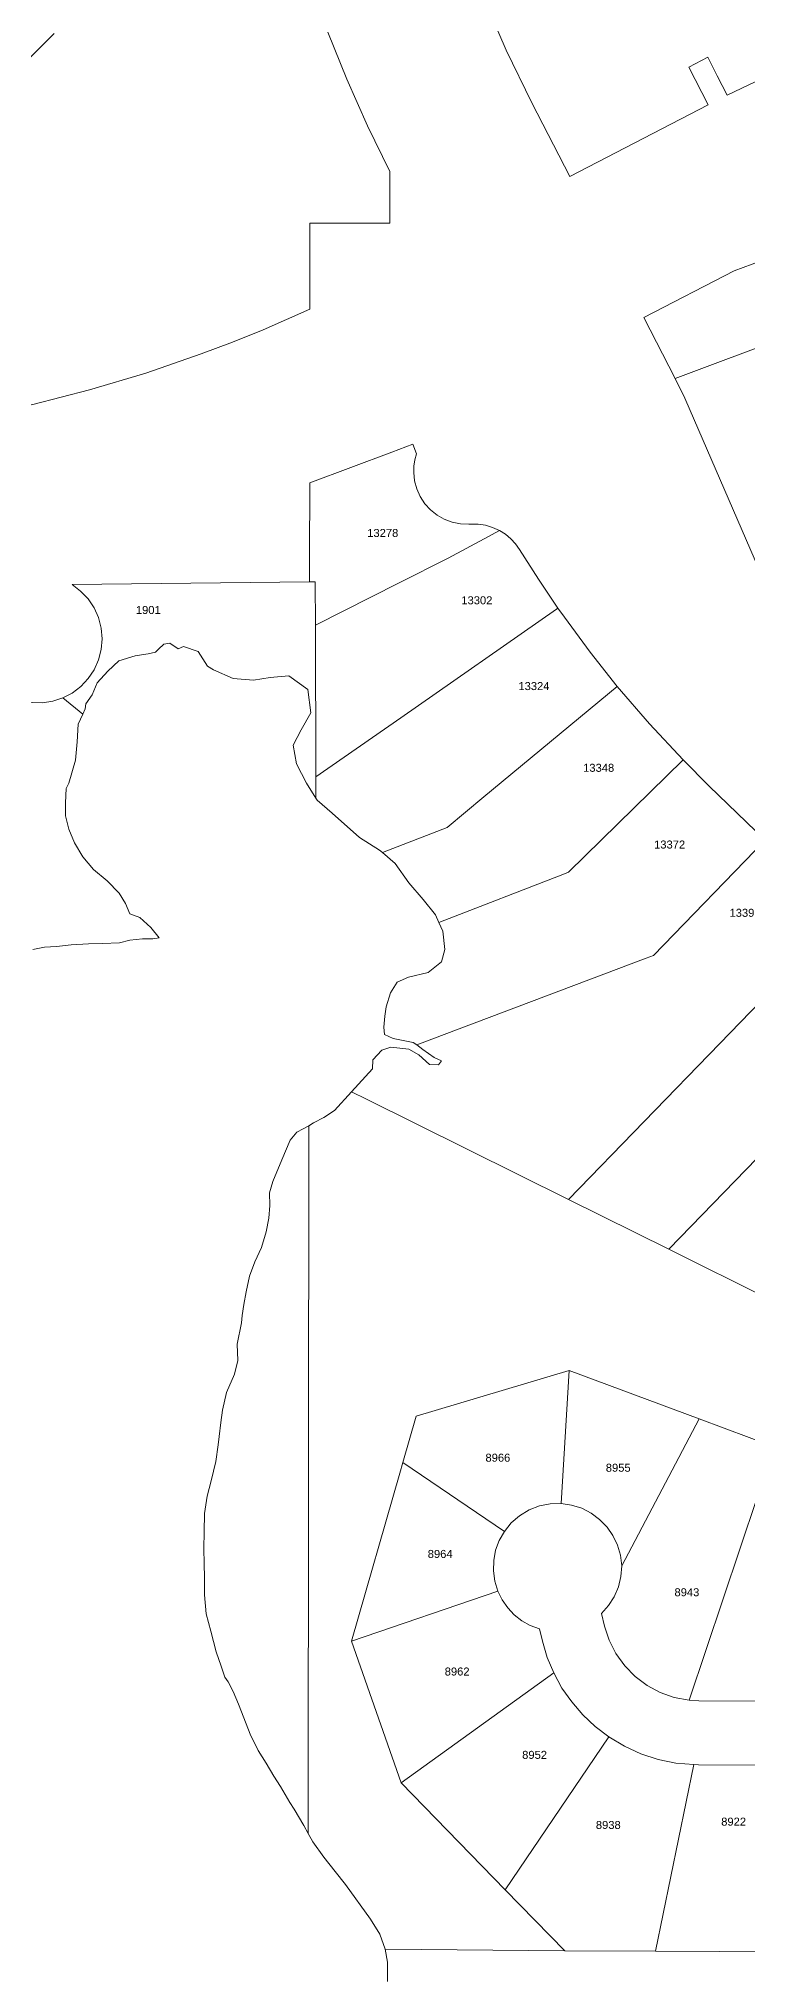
# Model space of a CAD drawing. Header units: feet. Extents: x 865220 to 2822444, y -2240498 to 975731.
# Drawn here: x 2819730 to 2820394, y 966953 to 968769 of the extents above; entities that cross this region are included whole.
import ezdxf
from ezdxf.enums import TextEntityAlignment as Align

# ---------------------------------------------------------------- set-up
doc = ezdxf.new("R2010")
doc.units = ezdxf.units.FT
doc.header["$LTSCALE"] = 0.015
doc.header["$MEASUREMENT"] = 0
doc.layers.add('Dakota County Addresses', color=7, linetype='Continuous')
doc.layers.add('Dakota County Parcels', color=7, linetype='Continuous')
doc.styles.add('Dimensions 100', font='arial.ttf')

# ---------------------------------------------------------------- blocks, each defined once
blk = doc.blocks.new('ACMAP_ANN_TEMPLATE_Dakota County Addresses')
at = {"layer": 'Dakota County Addresses', "style": 'Dimensions 100'}
blk.add_attdef('DakotaCountyAddress', text='', height=50, dxfattribs=at).set_placement((0, 0), align=Align.CENTER)

msp = doc.modelspace()

# ---------------------------------------------------------------- linework, layer by layer
at = {"layer": 'Dakota County Parcels', "lineweight": 5}
for p, q in [((2820357.3, 968751.8), (2820339.5, 968742.6)), ((2820339.5, 968742.6), (2820357.8, 968707.1)), ((2820227.9, 968640.1), (2820192.5, 968709)), ((2820357.8, 968707.1), (2820227.9, 968640.1)), ((2820382.2, 968551.5), (2820683.3, 968664.4)), ((2820059.3, 968596.3), (2820059.4, 968644.8)), ((2820326.7, 968450.6), (2820783.7, 968622)), ((2819984.3, 968518.2), (2819984.3, 968596.4)), ((2820297.3, 968507.9), (2820382.2, 968551.5)), ((2819984.3, 968518.2), (2819984.3, 968515.7)), ((2820326.7, 968450.6), (2820297.3, 968507.9)), ((2820326.7, 968450.6), (2820336, 968432.4)), ((2820336, 968432.4), (2820409.9, 968261.3)), ((2820080.8, 968389.2), (2820084.3, 968380.2)), ((2819984.1, 968281.9), (2819984.2, 968352.9)), ((2819984.1, 968260.2), (2819984.1, 968281.9)), ((2820113.9, 968282.3), (2820068.1, 968259.2)), ((2819761.4, 968257.5), (2819984.1, 968260.2)), ((2819984.1, 968260.2), (2819989.4, 968260.2)), ((2819989.5, 968219.6), (2819989.4, 968260.2)), ((2820068.1, 968259.2), (2819989.5, 968219.6)), ((2819989.9, 968077.5), (2819989.5, 968219.6)), ((2819839.7, 968194.2), (2819842.6, 968196.9)), ((2819842.6, 968196.9), (2819847.4, 968201.7)), ((2819847.4, 968201.7), (2819853, 968202.7)), ((2819853, 968202.7), (2819860.9, 968197.4)), ((2819860.9, 968197.4), (2819866, 968199.6)), ((2819866, 968199.6), (2819879.7, 968194.8)), ((2819879.7, 968194.8), (2819888.5, 968181.1)), ((2819785.1, 968165.4), (2819795, 968176.3)), ((2819795, 968176.3), (2819805.2, 968186.2)), ((2819805.2, 968186.2), (2819820.5, 968190.9)), ((2819820.5, 968190.9), (2819826.6, 968191.7)), ((2819826.6, 968191.7), (2819832.9, 968192.7)), ((2819832.9, 968192.7), (2819839.7, 968194.2)), ((2819888.5, 968181.1), (2819894.1, 968177.8)), ((2819894.1, 968177.8), (2819912.3, 968169.6)), ((2819780.4, 968154.1), (2819785.1, 968165.4)), ((2819912.3, 968169.6), (2819931.5, 968168)), ((2819931.5, 968168), (2819947.1, 968170.4)), ((2819947.1, 968170.4), (2819964.6, 968172.1)), ((2819964.6, 968172.1), (2819982.6, 968159.2)), ((2819982.6, 968159.2), (2819985.3, 968137.5)), ((2819752.7, 968151.3), (2819771.4, 968136.1)), ((2819771.4, 968136.1), (2819773.8, 968141.2)), ((2819773.8, 968141.2), (2819774.3, 968145.9)), ((2819774.3, 968145.9), (2819780.4, 968154.1)), ((2819766.2, 968110.1), (2819767, 968126.9)), ((2819767, 968126.9), (2819771.4, 968136.1)), ((2819985.3, 968137.5), (2819976.3, 968121.4)), ((2819764.8, 968093), (2819766.2, 968110.1)), ((2819976.3, 968121.4), (2819968.8, 968107)), ((2819968.8, 968107), (2819971.8, 968089.7)), ((2819758.3, 968071.4), (2819764.8, 968093)), ((2819971.8, 968089.7), (2819981.3, 968071.5)), ((2820334.2, 968093.3), (2820226.7, 967988)), ((2820334.2, 968093.3), (2820358.7, 968068.7)), ((2819756, 968066.3), (2819758.3, 968071.4)), ((2819981.3, 968071.5), (2819990, 968057.4)), ((2819990, 968057.4), (2819989.9, 968077.5)), ((2820358.7, 968068.7), (2820411.1, 968017.9)), ((2819755.3, 968053.1), (2819756, 968066.3)), ((2819755.3, 968040.9), (2819755.3, 968053.1)), ((2819990, 968057.4), (2819991.1, 968055.5)), ((2819991.1, 968055.5), (2820005.4, 968043.2)), ((2819758.3, 968028.4), (2819755.3, 968040.9)), ((2820005.4, 968043.2), (2820031, 968020.5)), ((2819763.8, 968015.6), (2819758.3, 968028.4)), ((2819771.6, 968002.5), (2819763.8, 968015.6)), ((2820031, 968020.5), (2820049.7, 968008.7)), ((2820113, 968030), (2820052.3, 968006.5)), ((2820411.1, 968017.9), (2820306.4, 967909.9)), ((2819781.5, 967990.6), (2819771.6, 968002.5)), ((2820049.7, 968008.7), (2820052.3, 968006.5)), ((2820052.3, 968006.5), (2820064.2, 967996.2)), ((2820064.2, 967996.2), (2820077.2, 967977.9)), ((2819794.4, 967980), (2819781.5, 967990.6)), ((2819805.6, 967968.2), (2819794.4, 967980)), ((2820077.2, 967977.9), (2820090.5, 967962.3)), ((2819811.4, 967958.6), (2819805.6, 967968.2)), ((2819815.6, 967949.1), (2819811.4, 967958.6)), ((2820090.5, 967962.3), (2820102, 967948)), ((2819825.1, 967945.6), (2819815.6, 967949.1)), ((2819835.2, 967936.2), (2819825.1, 967945.6)), ((2820102, 967948), (2820105.2, 967941)), ((2820105.2, 967941), (2820109, 967932.6)), ((2819805.8, 967921.8), (2819815.7, 967924.2)), ((2819815.7, 967924.2), (2819827.4, 967925.6)), ((2819827.4, 967925.6), (2819837, 967925.4)), ((2819843.2, 967926.6), (2819835.2, 967936.2)), ((2819837, 967925.4), (2819843.2, 967926.6)), ((2820109, 967932.6), (2820110.9, 967915.7)), ((2819724.8, 967915.7), (2819735.6, 967917.7)), ((2819735.6, 967917.7), (2819746.8, 967918.5)), ((2819746.8, 967918.5), (2819760.7, 967919.9)), ((2819760.7, 967919.9), (2819776.8, 967921)), ((2819776.8, 967921), (2819790, 967921.1)), ((2819790, 967921.1), (2819805.8, 967921.8)), ((2820107.8, 967904), (2820095.2, 967893.9)), ((2820110.9, 967915.7), (2820107.8, 967904)), ((2820076.8, 967889.6), (2820066.3, 967884.9)), ((2820095.2, 967893.9), (2820076.8, 967889.6)), ((2820060, 967874.9), (2820055.8, 967861.7)), ((2820066.3, 967884.9), (2820060, 967874.9)), ((2820054.6, 967853.2), (2820053.6, 967842.7)), ((2820055.8, 967861.7), (2820054.6, 967853.2)), ((2820053.6, 967842.7), (2820054.2, 967835.8)), ((2820054.2, 967835.8), (2820062.5, 967832.1)), ((2820062.5, 967832.1), (2820081.3, 967828.5)), ((2820051.7, 967821.1), (2820043.4, 967812.3)), ((2820060.2, 967823.9), (2820051.7, 967821.1)), ((2820077, 967822), (2820060.2, 967823.9)), ((2820086.4, 967816.8), (2820077, 967822)), ((2820081.3, 967828.5), (2820084.5, 967826.1)), ((2820084.5, 967826.1), (2820090.3, 967821.7)), ((2820096.4, 967807.8), (2820086.4, 967816.8)), ((2820090.3, 967821.7), (2820100.9, 967814.2)), ((2820100.9, 967814.2), (2820107.9, 967811.1)), ((2820043, 967803.6), (2820023.5, 967782.1)), ((2820043.4, 967812.3), (2820043, 967803.6)), ((2820104.8, 967807.5), (2820096.4, 967807.8)), ((2820107.9, 967811.1), (2820104.8, 967807.5)), ((2820023.5, 967782.1), (2820007.6, 967764.7)), ((2820023.5, 967782.1), (2820037.4, 967775.2)), ((2820007.6, 967764.7), (2819997.4, 967758.2)), ((2820037.4, 967775.2), (2820226.8, 967681.2)), ((2819972.2, 967744.2), (2819966, 967736.9)), ((2819978, 967747.4), (2819972.2, 967744.2)), ((2819997.4, 967758.2), (2819987.8, 967753)), ((2819961.6, 967726.7), (2819956.4, 967714.7)), ((2819966, 967736.9), (2819961.6, 967726.7)), ((2819956.4, 967714.7), (2819949.7, 967698)), ((2819949.7, 967698), (2819946.6, 967687.6)), ((2819946.6, 967687.6), (2819946.7, 967675.5)), ((2819946.7, 967675.5), (2819945.9, 967663.6)), ((2820226.8, 967681.2), (2820320.8, 967634.6)), ((2819943.3, 967651), (2819939.1, 967636.4)), ((2819945.9, 967663.6), (2819943.3, 967651)), ((2819939.1, 967636.4), (2819932.8, 967622.7)), ((2820320.8, 967634.6), (2820414.8, 967587.9)), ((2819932.8, 967622.7), (2819927.8, 967609.3)), ((2819927.8, 967609.3), (2819924.5, 967594.6)), ((2819922.5, 967582.9), (2819920.9, 967572.4)), ((2819924.5, 967594.6), (2819922.5, 967582.9)), ((2819920.4, 967565.6), (2819916.3, 967545.8)), ((2819920.9, 967572.4), (2819920.4, 967565.6)), ((2819916.3, 967545.8), (2819916.8, 967530.2)), ((2819916.8, 967530.2), (2819913.7, 967517.4)), ((2819913.7, 967517.4), (2819906.1, 967500.3)), ((2820084.1, 967478.1), (2820227.4, 967521.1)), ((2820219.9, 967396.3), (2820227.4, 967521.1)), ((2820227.4, 967521.1), (2820349.2, 967475.7)), ((2819906.1, 967500.3), (2819902.6, 967483.7)), ((2819900.9, 967472.4), (2819899.2, 967459.1)), ((2819902.6, 967483.7), (2819900.9, 967472.4)), ((2820071.6, 967434.8), (2820084.1, 967478.1)), ((2820276.8, 967337.9), (2820349.2, 967475.7)), ((2820349.2, 967475.7), (2820419.5, 967449.5)), ((2819898.5, 967451.4), (2819896.2, 967435.6)), ((2819899.2, 967459.1), (2819898.5, 967451.4)), ((2819896.2, 967435.6), (2819891.9, 967417.7)), ((2820071.6, 967434.8), (2820166.7, 967370.2)), ((2820339.8, 967212), (2820419.5, 967449.5)), ((2819891.9, 967417.7), (2819888.2, 967403.3)), ((2819888.2, 967403.3), (2819885.7, 967387)), ((2819885.7, 967387), (2819885.3, 967369.9)), ((2819885.3, 967369.9), (2819885.1, 967354.2)), ((2819885.1, 967354.2), (2819885.4, 967339.7)), ((2819885.4, 967339.7), (2819885.5, 967327.1)), ((2819885.5, 967327.1), (2819885.5, 967310.8)), ((2819885.5, 967310.8), (2819887.1, 967292.9)), ((2820023.5, 967267.4), (2820160.6, 967314.2)), ((2819887.1, 967292.9), (2819891.6, 967276.8)), ((2820257.8, 967293.1), (2820260.6, 967281.4)), ((2819891.6, 967276.8), (2819896.4, 967257.3)), ((2820199.5, 967278.8), (2820202.3, 967267.2)), ((2819896.4, 967257.3), (2819901.1, 967243.9)), ((2820023.5, 967267.4), (2820069.8, 967134.6)), ((2819901.1, 967243.9), (2819904.5, 967233.5)), ((2819904.5, 967233.5), (2819907.7, 967229.3)), ((2820069.8, 967134.6), (2820213, 967237.5)), ((2819907.7, 967229.3), (2819912.5, 967220.1)), ((2819912.5, 967220.1), (2819917.6, 967208.2)), ((2819917.6, 967208.2), (2819924.5, 967189.7)), ((2820339.8, 967212), (2820349.1, 967211.5)), ((2820349.1, 967211.5), (2820434.8, 967211)), ((2819924.5, 967189.7), (2819928.3, 967180)), ((2819928.3, 967180), (2819936, 967164.9)), ((2820167.5, 967034.4), (2820264.6, 967177.6)), ((2819936, 967164.9), (2819943.3, 967152.9)), ((2819943.3, 967152.9), (2819950.5, 967140.9)), ((2820308.3, 966976.7), (2820344.3, 967151.6)), ((2820344.3, 967151.6), (2820348.8, 967151.5)), ((2820348.8, 967151.5), (2820429.3, 967151)), ((2819950.5, 967140.9), (2819956.7, 967131)), ((2819956.7, 967131), (2819965.6, 967116.1)), ((2820069.8, 967134.6), (2820167.5, 967034.4)), ((2819965.6, 967116.1), (2819969.7, 967109.9)), ((2819969.7, 967109.9), (2819978.6, 967094.6)), ((2819978.6, 967094.6), (2819982.8, 967086.9)), ((2819982.8, 967086.9), (2819982.8, 967098.2)), ((2819982.8, 967086.9), (2819987, 967079.2)), ((2819987, 967079.2), (2819997.5, 967064.9)), ((2819997.5, 967064.9), (2820008, 967051.3)), ((2820008, 967051.3), (2820017.8, 967039.4)), ((2820017.8, 967039.4), (2820041.1, 967006.8)), ((2820167.5, 967034.4), (2820223.3, 966977.2)), ((2820041.1, 967006.8), (2820049.8, 966992.6)), ((2820049.8, 966992.6), (2820054.9, 966978.7)), ((2820054.9, 966978.7), (2820223.3, 966977.2)), ((2820054.9, 966978.7), (2820057.1, 966966.6)), ((2820057.1, 966960.3), (2820057, 966948.4)), ((2820057.1, 966966.6), (2820057.1, 966960.3)), ((2820223.3, 966977.2), (2820308.3, 966976.7)), ((2820308.3, 966976.7), (2820428.3, 966976))]:
    msp.add_line(p, q, dxfattribs=at)
for points in [[(2820192.5, 968709), (2820168.5, 968758.3), (2820146.9, 968808.7), (2820127.5, 968860.1), (2820110.5, 968912.2), (2820095.9, 968965.1), (2820083.8, 969018.6), (2820078, 969048.7)], [(2820818.1, 968842.5), (2820767, 968836.9), (2820716.1, 968829.1), (2820665.7, 968819.2), (2820615.7, 968807.2), (2820566.2, 968793.1), (2820517.4, 968776.9), (2820469.3, 968758.6), (2820422, 968738.4), (2820375.6, 968716.2)], [(2820059.4, 968644.8), (2820038.4, 968687.6), (2820019, 968731.2), (2820001.1, 968775.4)], [(2819694.7, 968724.3), (2819724.5, 968754), (2819744.5, 968774)], [(2820375.6, 968716.2), (2820366.2, 968734.5), (2820357.3, 968751.8)], [(2820059.3, 968596.3), (2819986.3, 968596.4), (2819984.3, 968596.4)], [(2819882.6, 968473.7), (2819911.7, 968484.7), (2819940.5, 968496.4), (2819984.3, 968515.7)], [(2819670.7, 968414.9), (2819724.5, 968426.4), (2819777.8, 968440), (2819830.6, 968455.8), (2819882.6, 968473.7)], [(2819984.2, 968352.9), (2820061.2, 968381.8), (2820080.8, 968389.2)], [(2820084.3, 968380.2), (2820082.8, 968374.4), (2820081.9, 968368.5), (2820081.7, 968362.6), (2820082.5, 968354.8), (2820084.6, 968347.2), (2820087.8, 968340), (2820092.2, 968333.4), (2820097.5, 968327.6), (2820103.6, 968322.7), (2820110.4, 968318.8), (2820117.8, 968316), (2820125.5, 968314.4), (2820133.4, 968314.1), (2820135, 968314.2)], [(2820162.1, 968308.3), (2820147.8, 968300.6), (2820113.9, 968282.3)], [(2820135, 968314.2), (2820142, 968314.1), (2820149, 968313.2), (2820155.7, 968311.2), (2820162.1, 968308.3)], [(2820162.1, 968308.3), (2820167.6, 968304.8), (2820172.7, 968300.6), (2820177.2, 968295.8), (2820181, 968290.4)], [(2820181, 968290.4), (2820198.6, 968262.7), (2820216.9, 968235.5)], [(2819752.7, 968151.3), (2819761.6, 968155.9), (2819769.7, 968162), (2819776.6, 968169.4), (2819782.1, 968177.8), (2819786.2, 968187), (2819788.7, 968196.7), (2819789.5, 968206.8), (2819788.7, 968216.8), (2819786.1, 968226.6), (2819782, 968235.8), (2819776.4, 968244.2), (2819769.4, 968251.5), (2819761.4, 968257.5)], [(2820216.9, 968235.5), (2820215.4, 968234.5), (2820069.5, 968132.8), (2819989.9, 968077.5)], [(2820216.9, 968235.5), (2820223, 968227), (2820247.2, 968194.2), (2820272.5, 968162.2)], [(2819669.6, 968206.4), (2819669.6, 968205.4), (2819670.6, 968195.8), (2819673.1, 968186.4), (2819677.1, 968177.5), (2819682.5, 968169.4), (2819689.1, 968162.3), (2819696.8, 968156.4), (2819705.3, 968151.7), (2819714.5, 968148.6), (2819724.1, 968146.9), (2819733.8, 968146.8), (2819743.4, 968148.3), (2819752.7, 968151.3)], [(2820272.5, 968162.2), (2820147.4, 968058.5), (2820113, 968030)], [(2820272.5, 968162.2), (2820302.6, 968127.1), (2820334.2, 968093.3)], [(2820226.7, 967988), (2820223.1, 967986.6), (2820105.2, 967941)], [(2820484.4, 967946.9), (2820368.7, 967827.6), (2820226.8, 967681.2)], [(2820306.4, 967909.9), (2820299.5, 967907.3), (2820084.5, 967826.1)], [(2820556.2, 967877.3), (2820434.5, 967751.9), (2820320.8, 967634.6)], [(2819987.8, 967753), (2819983.3, 967750.4), (2819978, 967747.4)], [(2819982.8, 967098.2), (2819983.3, 967750.4), (2819983.3, 967750.4)], [(2820023.5, 967267.4), (2820068.7, 967424.7), (2820071.6, 967434.8)], [(2820219.9, 967396.3), (2820209.6, 967396), (2820199.5, 967394), (2820189.9, 967390.3), (2820181, 967384.9), (2820173.2, 967378.2), (2820166.7, 967370.2)], [(2820276.8, 967337.9), (2820275.6, 967347.8), (2820272.8, 967357.3), (2820268.5, 967366.2), (2820262.9, 967374.3), (2820256, 967381.4), (2820248, 967387.3), (2820239.2, 967391.8), (2820229.7, 967394.9), (2820219.9, 967396.3)], [(2820166.7, 967370.2), (2820161.9, 967361.7), (2820158.5, 967352.5), (2820156.7, 967342.9), (2820156.4, 967333.2), (2820157.8, 967323.5), (2820160.6, 967314.2)], [(2820257.8, 967293.1), (2820264.4, 967300.6), (2820269.7, 967309), (2820273.6, 967318.2), (2820276, 967328), (2820276.8, 967337.9)], [(2820160.6, 967314.2), (2820164.6, 967306), (2820169.8, 967298.6), (2820176, 967292), (2820183.1, 967286.5), (2820191, 967282), (2820199.5, 967278.8)], [(2820260.6, 967281.4), (2820265, 967268.1), (2820271.3, 967255.6), (2820279.5, 967244.2), (2820289.3, 967234.2), (2820300.5, 967225.8), (2820312.8, 967219.2), (2820326, 967214.6), (2820339.8, 967212)], [(2820202.3, 967267.2), (2820206.9, 967252.1), (2820213, 967237.5)], [(2820213, 967237.5), (2820220.6, 967223.4), (2820229.8, 967210.3), (2820240.2, 967198.2), (2820251.8, 967187.2), (2820264.6, 967177.6)], [(2820264.6, 967177.6), (2820279.2, 967168.8), (2820294.6, 967161.8), (2820310.8, 967156.5), (2820327.4, 967153.1), (2820344.3, 967151.6)]]:
    msp.add_lwpolyline(points, dxfattribs=at)

# ---------------------------------------------------------------- block references
at = {"layer": 'Dakota County Addresses', "lineweight": 5, "xscale": 0.15, "yscale": 0.15, "zscale": 0.15}
for p, values in [((2820052.7, 968302.2), {'DakotaCountyAddress': '13278'}), ((2819832.9, 968230), {'DakotaCountyAddress': '1901'}), ((2820140.9, 968239.1), {'DakotaCountyAddress': '13302'}), ((2820194.4, 968158.7), {'DakotaCountyAddress': '13324'}), ((2820255.1, 968082.1), {'DakotaCountyAddress': '13348'}), ((2820321.6, 968010.2), {'DakotaCountyAddress': '13372'}), ((2820392.3, 967946.2), {'DakotaCountyAddress': '13396'}), ((2820160.6, 967435.5), {'DakotaCountyAddress': '8966'}), ((2820273.4, 967426.1), {'DakotaCountyAddress': '8955'}), ((2820106.5, 967345.3), {'DakotaCountyAddress': '8964'}), ((2820337.8, 967309.4), {'DakotaCountyAddress': '8943'}), ((2820122.4, 967235.1), {'DakotaCountyAddress': '8962'}), ((2820195, 967157), {'DakotaCountyAddress': '8952'}), ((2820264.1, 967091.3), {'DakotaCountyAddress': '8938'}), ((2820381.6, 967094.4), {'DakotaCountyAddress': '8922'})]:
    msp.add_blockref('ACMAP_ANN_TEMPLATE_Dakota County Addresses', p, dxfattribs=at).add_auto_attribs(values)

doc.saveas('drawing.dxf')
